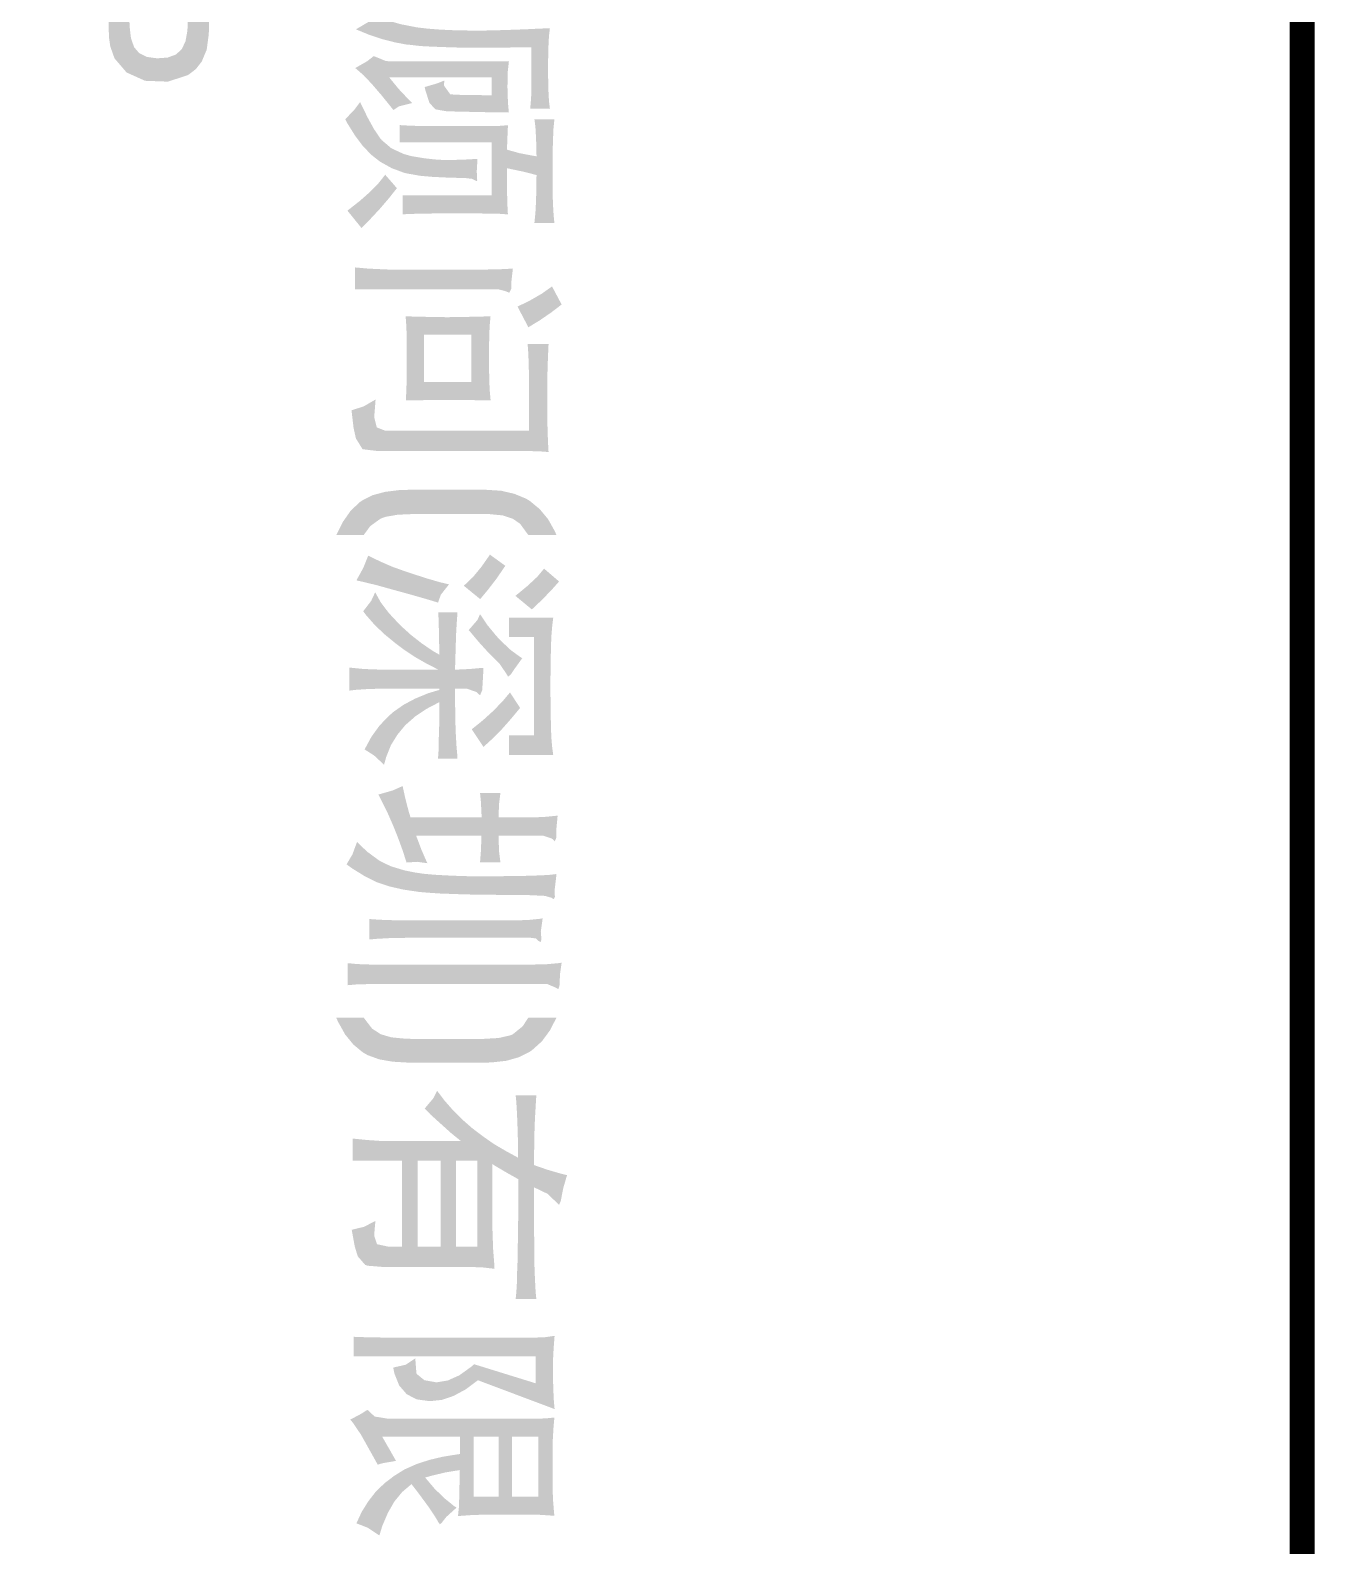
# Model space of a CAD drawing. Extents: x 447078 to 1776277, y 243534 to 519428.
# Drawn here: x 1536347 to 1539058, y 344559 to 347757 of the extents above; entities that cross this region are included whole.
import ezdxf

# ---------------------------------------------------------------- set-up
doc = ezdxf.new("R2010")
doc.units = 0
doc.header["$LTSCALE"] = 1000
doc.header["$MEASUREMENT"] = 0
for name, color, linetype in [('G-0-XREF', 2, 'Continuous'), ('图框CCDI_B0GA0+0.00$0$G-ANNO-TEXT', 33, 'Continuous'), ('图框CCDI_B0GA0+0.00$0$G-BORD', 3, 'Continuous')]:
    doc.layers.add(name, color=color, linetype=linetype)

# ---------------------------------------------------------------- blocks, each defined once
blk = doc.blocks.new('图框CCDI_B0GA0+0.00$0$block31')
at = {"layer": '图框CCDI_B0GA0+0.00$0$G-ANNO-TEXT'}
h = blk.add_hatch(color=256, dxfattribs=at)
h.paths.add_polyline_path([(60.084, 29.657), (60.061, 29.565), (60.008, 29.383), (59.942, 29.192), (60.253, 29.192), (60.256, 29.195), (60.348, 29.387), (60.461, 29.502), (60.5, 29.545), (60.451, 29.568), (60.266, 29.604)])
h.paths.add_polyline_path([(58.959, 29.225), (58.959, 28.934), (59.058, 28.944), (59.233, 28.954), (59.421, 28.961), (59.622, 28.967), (59.837, 28.967), (60.14, 28.971), (60.253, 29.192), (59.942, 29.192), (59.909, 29.192), (59.698, 29.195), (59.497, 29.198), (59.305, 29.205), (59.127, 29.215)])
h.paths.add_polyline_path([(61.827, 29.225), (61.721, 29.215), (61.53, 29.205), (61.338, 29.198), (61.272, 29.198), (61.144, 29.195), (60.975, 29.195), (60.771, 29.192), (60.533, 29.192), (60.253, 29.192), (60.14, 28.971), (60.375, 28.971), (60.642, 28.971), (60.886, 28.967), (61.104, 28.964), (61.299, 28.961), (61.467, 28.954), (61.612, 28.951), (61.731, 28.944), (61.827, 28.934)])
h.paths.add_polyline_path([(60.14, 28.971), (59.837, 28.967), (59.751, 28.809), (59.649, 28.634), (59.536, 28.472), (59.926, 28.604), (59.952, 28.644), (60.055, 28.819)])
h.paths.add_polyline_path([(61.401, 28.637), (61.302, 28.631), (61.134, 28.618), (60.946, 28.611), (60.738, 28.604), (60.51, 28.604), (59.926, 28.604), (59.536, 28.472), (59.421, 28.321), (59.299, 28.182), (59.602, 28.162), (59.602, 27.113), (59.602, 27.03), (59.589, 26.842), (59.569, 26.641), (59.88, 26.641), (59.88, 27.334), (61.091, 27.334), (59.88, 27.555), (59.88, 27.878), (61.091, 27.878), (59.88, 28.096), (59.88, 28.393), (61.091, 28.393), (61.381, 28.463)])
h.paths.add_polyline_path([(61.381, 28.463), (61.091, 28.393), (61.091, 28.096), (59.88, 28.096), (61.091, 27.878), (61.091, 27.555), (59.88, 27.555), (61.091, 27.334), (61.091, 27.149), (61.055, 26.984), (60.936, 26.944), (61.358, 26.855), (61.375, 27.063), (61.375, 28.185), (61.375, 28.264)], flags=17)
h.paths.add_polyline_path([(59.299, 28.182), (59.17, 28.053), (59.035, 27.934), (58.896, 27.829), (59.002, 27.776), (59.147, 27.654), (59.23, 27.736), (59.365, 27.885), (59.49, 28.024), (59.602, 28.162)])
h.paths.add_polyline_path([(60.728, 26.961), (60.81, 26.802), (60.853, 26.628), (61.084, 26.67), (61.226, 26.713), (61.348, 26.819), (61.358, 26.855), (60.936, 26.944), (60.923, 26.944)])
h = blk.add_hatch(color=256, dxfattribs=at)
h.paths.add_polyline_path([(60.084, 29.657), (60.061, 29.565), (60.008, 29.383), (59.942, 29.192), (60.253, 29.192), (60.256, 29.195), (60.348, 29.387), (60.461, 29.502), (60.5, 29.545), (60.451, 29.568), (60.266, 29.604)])
h.paths.add_polyline_path([(58.959, 29.225), (58.959, 28.934), (59.058, 28.944), (59.233, 28.954), (59.421, 28.961), (59.622, 28.967), (59.837, 28.967), (60.14, 28.971), (60.253, 29.192), (59.942, 29.192), (59.909, 29.192), (59.698, 29.195), (59.497, 29.198), (59.305, 29.205), (59.127, 29.215)])
h.paths.add_polyline_path([(61.827, 29.225), (61.721, 29.215), (61.53, 29.205), (61.338, 29.198), (61.272, 29.198), (61.144, 29.195), (60.975, 29.195), (60.771, 29.192), (60.533, 29.192), (60.253, 29.192), (60.14, 28.971), (60.375, 28.971), (60.642, 28.971), (60.886, 28.967), (61.104, 28.964), (61.299, 28.961), (61.467, 28.954), (61.612, 28.951), (61.731, 28.944), (61.827, 28.934)])
h.paths.add_polyline_path([(60.14, 28.971), (59.837, 28.967), (59.751, 28.809), (59.649, 28.634), (59.536, 28.472), (59.926, 28.604), (59.952, 28.644), (60.055, 28.819)])
h.paths.add_polyline_path([(61.401, 28.637), (61.302, 28.631), (61.134, 28.618), (60.946, 28.611), (60.738, 28.604), (60.51, 28.604), (59.926, 28.604), (59.536, 28.472), (59.421, 28.321), (59.299, 28.182), (59.602, 28.162), (59.602, 27.113), (59.602, 27.03), (59.589, 26.842), (59.569, 26.641), (59.88, 26.641), (59.88, 27.334), (61.091, 27.334), (59.88, 27.555), (59.88, 27.878), (61.091, 27.878), (59.88, 28.096), (59.88, 28.393), (61.091, 28.393), (61.381, 28.463)])
h.paths.add_polyline_path([(61.381, 28.463), (61.091, 28.393), (61.091, 28.096), (59.88, 28.096), (61.091, 27.878), (61.091, 27.555), (59.88, 27.555), (61.091, 27.334), (61.091, 27.149), (61.055, 26.984), (60.936, 26.944), (61.358, 26.855), (61.375, 27.063), (61.375, 28.185), (61.375, 28.264)], flags=17)
h.paths.add_polyline_path([(59.299, 28.182), (59.17, 28.053), (59.035, 27.934), (58.896, 27.829), (59.002, 27.776), (59.147, 27.654), (59.23, 27.736), (59.365, 27.885), (59.49, 28.024), (59.602, 28.162)])
h.paths.add_polyline_path([(60.728, 26.961), (60.81, 26.802), (60.853, 26.628), (61.084, 26.67), (61.226, 26.713), (61.348, 26.819), (61.358, 26.855), (60.936, 26.944), (60.923, 26.944)])
h = blk.add_hatch(color=256, dxfattribs=at)
h.paths.add_polyline_path([(46.685, 29.479), (46.583, 29.469), (46.418, 29.459), (46.21, 29.453), (45.959, 29.453), (45.748, 29.228), (46.012, 29.228), (46.144, 29.225), (46.365, 29.222), (46.546, 29.212), (46.685, 29.198)])
h.paths.add_polyline_path([(45.23, 29.479), (45.23, 29.198), (45.329, 29.212), (45.513, 29.222), (45.748, 29.228), (45.959, 29.453), (45.751, 29.453), (45.533, 29.459), (45.362, 29.466)])
h.paths.add_polyline_path([(43.946, 29.416), (43.952, 29.268), (44.51, 29.39), (44.249, 29.393), (44.055, 29.403)])
h.paths.add_polyline_path([(45.078, 29.416), (44.972, 29.403), (44.781, 29.393), (44.51, 29.39), (43.952, 29.268), (44.738, 29.156), (44.923, 29.152), (45.078, 29.139)])
h.paths.add_polyline_path([(43.952, 29.268), (43.962, 29.06), (43.969, 28.862), (43.975, 28.674), (43.979, 28.496), (43.979, 28.324), (43.979, 28.291), (43.975, 28.073), (43.966, 27.875), (43.952, 27.694), (43.933, 27.532), (43.929, 27.519), (43.89, 27.317), (43.837, 27.136), (43.771, 26.971), (43.863, 26.855), (43.962, 26.687), (44.035, 26.865), (44.098, 27.05), (44.144, 27.231), (44.177, 27.403), (44.18, 27.449), (44.197, 27.595), (44.206, 27.766), (44.213, 27.961), (44.22, 28.182), (44.22, 28.426), (44.22, 28.555), (44.22, 28.736), (44.216, 28.934), (44.213, 29.156), (44.738, 29.156)])
h.paths.add_polyline_path([(45.748, 29.228), (45.741, 29.182), (45.705, 28.991), (45.655, 28.812), (45.916, 28.812), (45.926, 28.859), (45.966, 29.05), (46.012, 29.228)])
h.paths.add_polyline_path([(45.131, 28.839), (44.999, 28.826), (44.774, 28.819), (45.131, 28.697)])
h.paths.add_polyline_path([(44.414, 28.839), (44.414, 27.192), (44.408, 27.109), (44.639, 27.156), (44.639, 28.595), (44.89, 28.595), (45.131, 28.697), (44.774, 28.819), (44.569, 28.822)])
h.paths.add_polyline_path([(45.312, 28.826), (45.312, 28.816), (45.322, 28.68), (46.296, 28.598), (46.296, 27.344), (46.566, 27.344), (46.563, 27.373), (46.556, 27.555), (46.553, 27.763), (46.553, 28.413), (46.553, 28.456), (46.556, 28.69), (45.916, 28.812), (45.655, 28.812), (45.467, 28.819)])
h.paths.add_polyline_path([(46.566, 28.826), (46.52, 28.822), (46.368, 28.816), (46.167, 28.812), (45.916, 28.812), (46.556, 28.69)], flags=17)
h.paths.add_polyline_path([(45.131, 28.697), (44.89, 28.595), (44.89, 28.581), (44.886, 28.304), (44.883, 28.113), (44.876, 28.014), (44.751, 27.925), (44.721, 27.835), (44.774, 27.654), (44.83, 27.667), (44.999, 27.723), (45.088, 27.806), (45.114, 27.958), (45.114, 27.984), (45.121, 28.142), (45.124, 28.39), (45.127, 28.482)], flags=17)
h.paths.add_polyline_path([(45.322, 28.68), (45.322, 28.413), (45.322, 27.717), (45.322, 27.677), (45.319, 27.472), (45.309, 27.301), (45.553, 27.301), (45.553, 28.598), (46.296, 28.598)])
h.paths.add_polyline_path([(45.784, 28.397), (45.787, 28.357), (45.797, 28.175), (45.8, 27.967), (45.797, 27.842), (45.777, 27.654), (45.744, 27.459), (45.715, 27.357), (45.635, 27.185), (45.523, 27.053), (45.497, 27.03), (45.365, 26.941), (45.197, 26.849), (44.985, 26.746), (45.094, 26.664), (45.226, 26.538), (45.286, 26.568), (45.461, 26.677), (45.609, 26.789), (45.731, 26.908), (45.824, 27.027), (45.916, 27.192), (45.982, 27.37), (45.995, 27.436), (46.022, 27.585), (46.038, 27.766), (46.048, 27.981), (46.055, 28.231), (46.065, 28.317), (46.088, 28.367), (45.962, 28.387)])
h.paths.add_polyline_path([(46.084, 28.393), (45.962, 28.387), (46.088, 28.367), (46.098, 28.387)], flags=17)
h.paths.add_polyline_path([(44.682, 27.931), (44.721, 27.835), (44.751, 27.925)], flags=17)
h.paths.add_polyline_path([(44.999, 27.479), (44.936, 27.416), (44.8, 27.288), (44.639, 27.156), (44.408, 27.109), (44.338, 26.938), (44.411, 26.845), (44.507, 26.677), (44.52, 26.694), (44.606, 26.793), (44.731, 26.911), (44.896, 27.053), (45.098, 27.215), (45.045, 27.294)])
h.paths.add_polyline_path([(46.197, 27.264), (46.008, 27.099), (46.121, 27.01), (46.253, 26.882), (46.381, 26.736), (46.513, 26.568), (46.758, 26.766), (46.629, 26.892), (46.487, 27.024), (46.345, 27.146)])
h = blk.add_hatch(color=256, dxfattribs=at)
h.paths.add_polyline_path([(46.685, 29.479), (46.583, 29.469), (46.418, 29.459), (46.21, 29.453), (45.959, 29.453), (45.748, 29.228), (46.012, 29.228), (46.144, 29.225), (46.365, 29.222), (46.546, 29.212), (46.685, 29.198)])
h.paths.add_polyline_path([(45.23, 29.479), (45.23, 29.198), (45.329, 29.212), (45.513, 29.222), (45.748, 29.228), (45.959, 29.453), (45.751, 29.453), (45.533, 29.459), (45.362, 29.466)])
h.paths.add_polyline_path([(43.946, 29.416), (43.952, 29.268), (44.51, 29.39), (44.249, 29.393), (44.055, 29.403)])
h.paths.add_polyline_path([(45.078, 29.416), (44.972, 29.403), (44.781, 29.393), (44.51, 29.39), (43.952, 29.268), (44.738, 29.156), (44.923, 29.152), (45.078, 29.139)])
h.paths.add_polyline_path([(43.952, 29.268), (43.962, 29.06), (43.969, 28.862), (43.975, 28.674), (43.979, 28.496), (43.979, 28.324), (43.979, 28.291), (43.975, 28.073), (43.966, 27.875), (43.952, 27.694), (43.933, 27.532), (43.929, 27.519), (43.89, 27.317), (43.837, 27.136), (43.771, 26.971), (43.863, 26.855), (43.962, 26.687), (44.035, 26.865), (44.098, 27.05), (44.144, 27.231), (44.177, 27.403), (44.18, 27.449), (44.197, 27.595), (44.206, 27.766), (44.213, 27.961), (44.22, 28.182), (44.22, 28.426), (44.22, 28.555), (44.22, 28.736), (44.216, 28.934), (44.213, 29.156), (44.738, 29.156)])
h.paths.add_polyline_path([(45.748, 29.228), (45.741, 29.182), (45.705, 28.991), (45.655, 28.812), (45.916, 28.812), (45.926, 28.859), (45.966, 29.05), (46.012, 29.228)])
h.paths.add_polyline_path([(45.131, 28.839), (44.999, 28.826), (44.774, 28.819), (45.131, 28.697)])
h.paths.add_polyline_path([(44.414, 28.839), (44.414, 27.192), (44.408, 27.109), (44.639, 27.156), (44.639, 28.595), (44.89, 28.595), (45.131, 28.697), (44.774, 28.819), (44.569, 28.822)])
h.paths.add_polyline_path([(45.312, 28.826), (45.312, 28.816), (45.322, 28.68), (46.296, 28.598), (46.296, 27.344), (46.566, 27.344), (46.563, 27.373), (46.556, 27.555), (46.553, 27.763), (46.553, 28.413), (46.553, 28.456), (46.556, 28.69), (45.916, 28.812), (45.655, 28.812), (45.467, 28.819)])
h.paths.add_polyline_path([(46.566, 28.826), (46.52, 28.822), (46.368, 28.816), (46.167, 28.812), (45.916, 28.812), (46.556, 28.69)], flags=17)
h.paths.add_polyline_path([(45.131, 28.697), (44.89, 28.595), (44.89, 28.581), (44.886, 28.304), (44.883, 28.113), (44.876, 28.014), (44.751, 27.925), (44.721, 27.835), (44.774, 27.654), (44.83, 27.667), (44.999, 27.723), (45.088, 27.806), (45.114, 27.958), (45.114, 27.984), (45.121, 28.142), (45.124, 28.39), (45.127, 28.482)], flags=17)
h.paths.add_polyline_path([(45.322, 28.68), (45.322, 28.413), (45.322, 27.717), (45.322, 27.677), (45.319, 27.472), (45.309, 27.301), (45.553, 27.301), (45.553, 28.598), (46.296, 28.598)])
h.paths.add_polyline_path([(45.784, 28.397), (45.787, 28.357), (45.797, 28.175), (45.8, 27.967), (45.797, 27.842), (45.777, 27.654), (45.744, 27.459), (45.715, 27.357), (45.635, 27.185), (45.523, 27.053), (45.497, 27.03), (45.365, 26.941), (45.197, 26.849), (44.985, 26.746), (45.094, 26.664), (45.226, 26.538), (45.286, 26.568), (45.461, 26.677), (45.609, 26.789), (45.731, 26.908), (45.824, 27.027), (45.916, 27.192), (45.982, 27.37), (45.995, 27.436), (46.022, 27.585), (46.038, 27.766), (46.048, 27.981), (46.055, 28.231), (46.065, 28.317), (46.088, 28.367), (45.962, 28.387)])
h.paths.add_polyline_path([(46.084, 28.393), (45.962, 28.387), (46.088, 28.367), (46.098, 28.387)], flags=17)
h.paths.add_polyline_path([(44.682, 27.931), (44.721, 27.835), (44.751, 27.925)], flags=17)
h.paths.add_polyline_path([(44.999, 27.479), (44.936, 27.416), (44.8, 27.288), (44.639, 27.156), (44.408, 27.109), (44.338, 26.938), (44.411, 26.845), (44.507, 26.677), (44.52, 26.694), (44.606, 26.793), (44.731, 26.911), (44.896, 27.053), (45.098, 27.215), (45.045, 27.294)])
h.paths.add_polyline_path([(46.197, 27.264), (46.008, 27.099), (46.121, 27.01), (46.253, 26.882), (46.381, 26.736), (46.513, 26.568), (46.758, 26.766), (46.629, 26.892), (46.487, 27.024), (46.345, 27.146)])
h = blk.add_hatch(color=256, dxfattribs=at)
h.paths.add_polyline_path([(47.834, 29.581), (47.579, 29.446), (47.682, 29.301), (47.777, 29.136), (47.863, 28.961), (48.154, 29.113), (48.058, 29.271), (47.949, 29.43)])
h.paths.add_polyline_path([(49.909, 29.397), (49.781, 29.39), (49.606, 29.383), (49.401, 29.38), (49.167, 29.38), (49.9, 29.274)])
h.paths.add_polyline_path([(48.391, 29.397), (48.391, 29.103), (48.53, 29.113), (48.721, 29.119), (48.909, 29.123), (49.609, 29.123), (49.9, 29.274), (49.167, 29.38), (49.154, 29.38), (48.929, 29.38), (48.728, 29.383), (48.546, 29.39)])
h.paths.add_polyline_path([(49.9, 29.274), (49.609, 29.123), (49.609, 27.099), (49.563, 26.981), (49.418, 26.944), (49.269, 26.793), (49.322, 26.624), (49.348, 26.628), (49.569, 26.654), (49.718, 26.687), (49.867, 26.779), (49.87, 26.783), (49.893, 26.974), (49.893, 29), (49.893, 29.027)])
h.paths.add_polyline_path([(47.329, 28.895), (47.329, 28.882), (47.338, 28.707), (47.342, 28.496), (47.342, 27.149), (47.338, 27.06), (47.329, 26.868), (47.312, 26.674), (47.619, 26.674), (47.619, 28.684), (47.642, 28.779), (47.668, 28.845), (47.612, 28.872), (47.503, 28.875)])
h.paths.add_polyline_path([(47.999, 28.581), (47.999, 28.571), (48.005, 28.416), (48.589, 28.558), (48.563, 28.558), (48.329, 28.562), (48.137, 28.568)], flags=17)
h.paths.add_polyline_path([(49.183, 28.581), (49.17, 28.581), (49.025, 28.568), (48.83, 28.562), (48.589, 28.558), (48.005, 28.416), (48.008, 28.222), (48.012, 27.991), (48.012, 27.951), (48.008, 27.727), (48.005, 27.538), (47.999, 27.387), (48.002, 27.387), (48.15, 27.397), (48.342, 27.403), (48.576, 27.403), (49.183, 27.413), (49.18, 27.608), (48.256, 27.647), (48.256, 28.311), (48.923, 28.311), (49.18, 28.387)])
h.paths.add_polyline_path([(49.18, 28.387), (48.923, 28.311), (48.923, 27.647), (48.256, 27.647), (49.18, 27.608), (49.177, 27.799), (49.177, 27.987), (49.177, 28.007), (49.177, 28.195)], flags=17)
h.paths.add_polyline_path([(49.183, 27.413), (48.576, 27.403), (48.619, 27.403), (48.84, 27.403), (49.028, 27.397), (49.183, 27.39)])
h.paths.add_polyline_path([(49.17, 26.964), (49.269, 26.793), (49.418, 26.944), (49.371, 26.948)])
h = blk.add_hatch(color=256, dxfattribs=at)
h.paths.add_polyline_path([(47.834, 29.581), (47.579, 29.446), (47.682, 29.301), (47.777, 29.136), (47.863, 28.961), (48.154, 29.113), (48.058, 29.271), (47.949, 29.43)])
h.paths.add_polyline_path([(49.909, 29.397), (49.781, 29.39), (49.606, 29.383), (49.401, 29.38), (49.167, 29.38), (49.9, 29.274)])
h.paths.add_polyline_path([(48.391, 29.397), (48.391, 29.103), (48.53, 29.113), (48.721, 29.119), (48.909, 29.123), (49.609, 29.123), (49.9, 29.274), (49.167, 29.38), (49.154, 29.38), (48.929, 29.38), (48.728, 29.383), (48.546, 29.39)])
h.paths.add_polyline_path([(49.9, 29.274), (49.609, 29.123), (49.609, 27.099), (49.563, 26.981), (49.418, 26.944), (49.269, 26.793), (49.322, 26.624), (49.348, 26.628), (49.569, 26.654), (49.718, 26.687), (49.867, 26.779), (49.87, 26.783), (49.893, 26.974), (49.893, 29), (49.893, 29.027)])
h.paths.add_polyline_path([(47.329, 28.895), (47.329, 28.882), (47.338, 28.707), (47.342, 28.496), (47.342, 27.149), (47.338, 27.06), (47.329, 26.868), (47.312, 26.674), (47.619, 26.674), (47.619, 28.684), (47.642, 28.779), (47.668, 28.845), (47.612, 28.872), (47.503, 28.875)])
h.paths.add_polyline_path([(47.999, 28.581), (47.999, 28.571), (48.005, 28.416), (48.589, 28.558), (48.563, 28.558), (48.329, 28.562), (48.137, 28.568)], flags=17)
h.paths.add_polyline_path([(49.183, 28.581), (49.17, 28.581), (49.025, 28.568), (48.83, 28.562), (48.589, 28.558), (48.005, 28.416), (48.008, 28.222), (48.012, 27.991), (48.012, 27.951), (48.008, 27.727), (48.005, 27.538), (47.999, 27.387), (48.002, 27.387), (48.15, 27.397), (48.342, 27.403), (48.576, 27.403), (49.183, 27.413), (49.18, 27.608), (48.256, 27.647), (48.256, 28.311), (48.923, 28.311), (49.18, 28.387)])
h.paths.add_polyline_path([(49.18, 28.387), (48.923, 28.311), (48.923, 27.647), (48.256, 27.647), (49.18, 27.608), (49.177, 27.799), (49.177, 27.987), (49.177, 28.007), (49.177, 28.195)], flags=17)
h.paths.add_polyline_path([(49.183, 27.413), (48.576, 27.403), (48.619, 27.403), (48.84, 27.403), (49.028, 27.397), (49.183, 27.39)])
h.paths.add_polyline_path([(49.17, 26.964), (49.269, 26.793), (49.418, 26.944), (49.371, 26.948)])
for points in [[(51.078, 29.509), (51.025, 29.486), (50.853, 29.39), (50.711, 29.271), (50.599, 29.136), (50.563, 29.076), (50.497, 28.915), (50.454, 28.73), (50.441, 28.522), (50.441, 27.42), (50.444, 27.301), (50.47, 27.096), (50.517, 26.921), (50.589, 26.779), (50.616, 26.74), (50.734, 26.614), (50.89, 26.505), (51.078, 26.41), (51.078, 26.796), (50.952, 26.888), (50.847, 27.033), (50.82, 27.106), (50.791, 27.278), (50.781, 27.512), (50.781, 28.469), (50.781, 28.545), (50.801, 28.753), (50.85, 28.898), (50.919, 28.997), (51.078, 29.113)], [(51.078, 29.509), (51.025, 29.486), (50.853, 29.39), (50.711, 29.271), (50.599, 29.136), (50.563, 29.076), (50.497, 28.915), (50.454, 28.73), (50.441, 28.522), (50.441, 27.42), (50.444, 27.301), (50.47, 27.096), (50.517, 26.921), (50.589, 26.779), (50.616, 26.74), (50.734, 26.614), (50.89, 26.505), (51.078, 26.41), (51.078, 26.796), (50.952, 26.888), (50.847, 27.033), (50.82, 27.106), (50.791, 27.278), (50.781, 27.512), (50.781, 28.469), (50.781, 28.545), (50.801, 28.753), (50.85, 28.898), (50.919, 28.997), (51.078, 29.113)], [(57.867, 29.509), (57.867, 29.113), (57.989, 29.033), (58.101, 28.895), (58.117, 28.859), (58.154, 28.694), (58.167, 28.469), (58.167, 27.512), (58.164, 27.383), (58.144, 27.182), (58.101, 27.037), (58.022, 26.915), (57.867, 26.796), (57.867, 26.41), (57.926, 26.436), (58.104, 26.535), (58.246, 26.651), (58.355, 26.783), (58.395, 26.852), (58.454, 27.014), (58.487, 27.202), (58.5, 27.42), (58.5, 28.522), (58.497, 28.604), (58.474, 28.806), (58.424, 28.981), (58.345, 29.136), (58.319, 29.172), (58.2, 29.304), (58.048, 29.416)], [(57.867, 29.509), (57.867, 29.113), (57.989, 29.033), (58.101, 28.895), (58.117, 28.859), (58.154, 28.694), (58.167, 28.469), (58.167, 27.512), (58.164, 27.383), (58.144, 27.182), (58.101, 27.037), (58.022, 26.915), (57.867, 26.796), (57.867, 26.41), (57.926, 26.436), (58.104, 26.535), (58.246, 26.651), (58.355, 26.783), (58.395, 26.852), (58.454, 27.014), (58.487, 27.202), (58.5, 27.42), (58.5, 28.522), (58.497, 28.604), (58.474, 28.806), (58.424, 28.981), (58.345, 29.136), (58.319, 29.172), (58.2, 29.304), (58.048, 29.416)]]:
    blk.add_hatch(color=256, dxfattribs=at).paths.add_polyline_path(points)
h = blk.add_hatch(color=256, dxfattribs=at)
h.paths.add_polyline_path([(51.731, 29.545), (51.55, 29.334), (51.662, 29.241), (51.791, 29.103), (51.933, 28.931), (52.124, 29.162), (51.999, 29.294), (51.86, 29.43)])
h.paths.add_polyline_path([(52.239, 29.463), (52.239, 28.839), (52.513, 28.839), (52.513, 29.192), (53.896, 29.192), (53.226, 29.423), (53.18, 29.423), (52.919, 29.426), (52.695, 29.43), (52.507, 29.436), (52.355, 29.449)])
h.paths.add_polyline_path([(54.173, 29.463), (54.071, 29.449), (53.926, 29.436), (53.734, 29.43), (53.503, 29.426), (53.226, 29.423), (53.896, 29.192), (53.896, 28.839), (54.173, 28.839)])
h.paths.add_polyline_path([(52.81, 29.027), (52.801, 29.01), (52.698, 28.868), (52.553, 28.713), (52.49, 28.657), (52.342, 28.535), (52.19, 28.433), (52.272, 28.397), (52.414, 28.274), (52.583, 28.416), (52.725, 28.545), (52.834, 28.654), (52.886, 28.707), (53.022, 28.799), (53.071, 28.829), (53.035, 28.868), (52.975, 28.908)])
h.paths.add_polyline_path([(53.51, 28.997), (53.292, 28.855), (53.421, 28.746), (53.556, 28.614), (53.685, 28.472), (53.81, 28.317), (54.058, 28.482), (53.946, 28.604), (53.814, 28.736), (53.668, 28.865)])
h.paths.add_polyline_path([(51.51, 28.789), (51.352, 28.571), (51.355, 28.571), (51.52, 28.456), (51.665, 28.337), (51.791, 28.205), (51.979, 28.436), (51.969, 28.443), (51.843, 28.548), (51.692, 28.664)])
h.paths.add_polyline_path([(52.946, 28.482), (52.946, 28.466), (52.962, 28.291), (52.972, 28.083), (53.239, 28.083), (53.239, 28.248), (53.286, 28.383), (53.332, 28.433), (53.263, 28.463), (53.18, 28.469)])
h.paths.add_polyline_path([(54.223, 28.116), (54.203, 28.116), (54.061, 28.103), (53.893, 28.093), (53.701, 28.086), (53.484, 28.083), (53.239, 28.083), (53.256, 27.862), (53.428, 27.862), (53.474, 27.862), (53.748, 27.859), (53.962, 27.852), (54.121, 27.849), (54.223, 27.842)])
h.paths.add_polyline_path([(52.164, 28.116), (52.164, 27.845), (52.173, 27.845), (52.286, 27.852), (52.484, 27.855), (52.761, 27.862), (53.239, 27.862), (53.256, 27.862), (53.239, 28.083), (52.972, 28.083), (52.916, 28.083), (52.682, 28.09), (52.477, 28.096), (52.305, 28.106)])
h.paths.add_polyline_path([(51.771, 27.997), (51.741, 27.868), (51.688, 27.687), (51.619, 27.472), (51.589, 27.383), (51.523, 27.198), (51.447, 27.024), (51.368, 26.862), (51.371, 26.859), (51.543, 26.789), (51.715, 26.694), (51.741, 26.809), (51.784, 26.984), (51.837, 27.175), (51.896, 27.39), (51.936, 27.532), (51.999, 27.75), (52.028, 27.842), (51.916, 27.882)])
h.paths.add_polyline_path([(53.256, 27.862), (53.302, 27.707), (53.378, 27.522), (53.464, 27.36), (53.563, 27.218), (53.629, 27.142), (53.761, 27.017), (53.916, 26.905), (54.094, 26.809), (54.177, 26.941), (54.309, 27.083), (54.2, 27.113), (54.035, 27.179), (53.886, 27.271), (53.751, 27.383), (53.629, 27.522), (53.523, 27.68), (53.428, 27.862)])
h.paths.add_polyline_path([(53.239, 27.862), (52.761, 27.862), (52.972, 27.849), (52.972, 27.05), (52.969, 26.981), (52.962, 26.796), (52.942, 26.595), (53.266, 26.595), (53.256, 26.677), (53.243, 26.872), (53.239, 27.05)])
h.paths.add_polyline_path([(52.761, 27.862), (52.708, 27.769), (52.602, 27.614), (52.484, 27.463), (52.352, 27.317), (52.332, 27.297), (52.173, 27.149), (52.025, 27.037), (51.883, 26.958), (52.005, 26.901), (52.15, 26.789), (52.206, 26.832), (52.342, 26.951), (52.474, 27.09), (52.606, 27.251), (52.685, 27.357), (52.791, 27.515), (52.886, 27.68), (52.972, 27.849)])
h = blk.add_hatch(color=256, dxfattribs=at)
h.paths.add_polyline_path([(51.731, 29.545), (51.55, 29.334), (51.662, 29.241), (51.791, 29.103), (51.933, 28.931), (52.124, 29.162), (51.999, 29.294), (51.86, 29.43)])
h.paths.add_polyline_path([(52.239, 29.463), (52.239, 28.839), (52.513, 28.839), (52.513, 29.192), (53.896, 29.192), (53.226, 29.423), (53.18, 29.423), (52.919, 29.426), (52.695, 29.43), (52.507, 29.436), (52.355, 29.449)])
h.paths.add_polyline_path([(54.173, 29.463), (54.071, 29.449), (53.926, 29.436), (53.734, 29.43), (53.503, 29.426), (53.226, 29.423), (53.896, 29.192), (53.896, 28.839), (54.173, 28.839)])
h.paths.add_polyline_path([(52.81, 29.027), (52.801, 29.01), (52.698, 28.868), (52.553, 28.713), (52.49, 28.657), (52.342, 28.535), (52.19, 28.433), (52.272, 28.397), (52.414, 28.274), (52.583, 28.416), (52.725, 28.545), (52.834, 28.654), (52.886, 28.707), (53.022, 28.799), (53.071, 28.829), (53.035, 28.868), (52.975, 28.908)])
h.paths.add_polyline_path([(53.51, 28.997), (53.292, 28.855), (53.421, 28.746), (53.556, 28.614), (53.685, 28.472), (53.81, 28.317), (54.058, 28.482), (53.946, 28.604), (53.814, 28.736), (53.668, 28.865)])
h.paths.add_polyline_path([(51.51, 28.789), (51.352, 28.571), (51.355, 28.571), (51.52, 28.456), (51.665, 28.337), (51.791, 28.205), (51.979, 28.436), (51.969, 28.443), (51.843, 28.548), (51.692, 28.664)])
h.paths.add_polyline_path([(52.946, 28.482), (52.946, 28.466), (52.962, 28.291), (52.972, 28.083), (53.239, 28.083), (53.239, 28.248), (53.286, 28.383), (53.332, 28.433), (53.263, 28.463), (53.18, 28.469)])
h.paths.add_polyline_path([(54.223, 28.116), (54.203, 28.116), (54.061, 28.103), (53.893, 28.093), (53.701, 28.086), (53.484, 28.083), (53.239, 28.083), (53.256, 27.862), (53.428, 27.862), (53.474, 27.862), (53.748, 27.859), (53.962, 27.852), (54.121, 27.849), (54.223, 27.842)])
h.paths.add_polyline_path([(52.164, 28.116), (52.164, 27.845), (52.173, 27.845), (52.286, 27.852), (52.484, 27.855), (52.761, 27.862), (53.239, 27.862), (53.256, 27.862), (53.239, 28.083), (52.972, 28.083), (52.916, 28.083), (52.682, 28.09), (52.477, 28.096), (52.305, 28.106)])
h.paths.add_polyline_path([(51.771, 27.997), (51.741, 27.868), (51.688, 27.687), (51.619, 27.472), (51.589, 27.383), (51.523, 27.198), (51.447, 27.024), (51.368, 26.862), (51.371, 26.859), (51.543, 26.789), (51.715, 26.694), (51.741, 26.809), (51.784, 26.984), (51.837, 27.175), (51.896, 27.39), (51.936, 27.532), (51.999, 27.75), (52.028, 27.842), (51.916, 27.882)])
h.paths.add_polyline_path([(53.256, 27.862), (53.302, 27.707), (53.378, 27.522), (53.464, 27.36), (53.563, 27.218), (53.629, 27.142), (53.761, 27.017), (53.916, 26.905), (54.094, 26.809), (54.177, 26.941), (54.309, 27.083), (54.2, 27.113), (54.035, 27.179), (53.886, 27.271), (53.751, 27.383), (53.629, 27.522), (53.523, 27.68), (53.428, 27.862)])
h.paths.add_polyline_path([(53.239, 27.862), (52.761, 27.862), (52.972, 27.849), (52.972, 27.05), (52.969, 26.981), (52.962, 26.796), (52.942, 26.595), (53.266, 26.595), (53.256, 26.677), (53.243, 26.872), (53.239, 27.05)])
h.paths.add_polyline_path([(52.761, 27.862), (52.708, 27.769), (52.602, 27.614), (52.484, 27.463), (52.352, 27.317), (52.332, 27.297), (52.173, 27.149), (52.025, 27.037), (51.883, 26.958), (52.005, 26.901), (52.15, 26.789), (52.206, 26.832), (52.342, 26.951), (52.474, 27.09), (52.606, 27.251), (52.685, 27.357), (52.791, 27.515), (52.886, 27.68), (52.972, 27.849)])
h = blk.add_hatch(color=256, dxfattribs=at)
h.paths.add_polyline_path([(57.094, 29.581), (57.101, 29.535), (57.117, 29.36), (57.121, 29.139), (57.121, 27.116), (57.121, 26.905), (57.114, 26.71), (57.101, 26.571), (57.411, 26.571), (57.401, 26.684), (57.395, 26.872), (57.395, 27.116), (57.395, 29.38), (57.447, 29.502), (57.467, 29.535), (57.411, 29.552), (57.256, 29.558)])
h.paths.add_polyline_path([(55.025, 29.525), (55.028, 29.496), (55.045, 29.324), (55.051, 29.103), (55.051, 28.694), (55.309, 28.694), (55.309, 29.327), (55.348, 29.443), (55.385, 29.486), (55.338, 29.505), (55.19, 29.509)])
h.paths.add_polyline_path([(55.847, 29.509), (55.86, 29.397), (55.867, 29.245), (55.873, 29.053), (55.876, 28.822), (55.88, 28.552), (55.88, 28.436), (55.876, 28.192), (55.867, 27.977), (55.857, 27.793), (55.843, 27.637), (55.824, 27.512), (55.794, 27.364), (55.738, 27.179), (55.665, 27.027), (55.642, 26.994), (55.53, 26.842), (55.395, 26.703), (55.573, 26.637), (55.711, 26.555), (55.774, 26.644), (55.876, 26.809), (55.959, 26.974), (55.969, 27.004), (56.022, 27.162), (56.065, 27.35), (56.098, 27.571), (56.101, 27.601), (56.111, 27.723), (56.121, 27.872), (56.127, 28.04), (56.134, 28.235), (56.137, 28.453), (56.14, 28.697), (56.14, 28.961), (56.144, 29.126), (56.154, 29.344), (56.18, 29.436), (56.2, 29.472), (56.078, 29.482), (56.045, 29.486)])
h.paths.add_polyline_path([(56.167, 29.486), (56.078, 29.482), (56.2, 29.472)], flags=17)
h.paths.add_polyline_path([(56.47, 29.314), (56.477, 29.274), (56.494, 29.103), (56.5, 28.875), (56.5, 27.41), (56.497, 27.218), (56.49, 27.02), (56.48, 26.875), (56.768, 26.875), (56.758, 26.987), (56.748, 27.172), (56.744, 27.41), (56.744, 29.146), (56.754, 29.222), (56.787, 29.255), (56.804, 29.284), (56.659, 29.288)])
h.paths.add_polyline_path([(56.768, 29.297), (56.659, 29.288), (56.804, 29.284)], flags=17)
h.paths.add_polyline_path([(55.682, 28.72), (55.523, 28.7), (55.309, 28.694), (55.051, 28.456), (55.309, 28.453), (55.517, 28.446), (55.682, 28.433)])
h.paths.add_polyline_path([(54.705, 28.72), (54.705, 28.433), (54.837, 28.446), (55.051, 28.456), (55.309, 28.694), (55.051, 28.694), (54.863, 28.7)])
h.paths.add_polyline_path([(55.051, 28.456), (55.051, 27.456), (55.309, 27.535), (55.309, 28.453)])
h.paths.add_polyline_path([(55.695, 27.694), (55.668, 27.68), (55.503, 27.608), (55.309, 27.535), (55.051, 27.456), (54.969, 27.43), (54.774, 27.38), (54.609, 27.344), (54.672, 27.202), (54.728, 27.004), (54.801, 27.04), (54.972, 27.126), (55.144, 27.202), (55.322, 27.274), (55.503, 27.34), (55.685, 27.4), (55.675, 27.548)])
h = blk.add_hatch(color=256, dxfattribs=at)
h.paths.add_polyline_path([(57.094, 29.581), (57.101, 29.535), (57.117, 29.36), (57.121, 29.139), (57.121, 27.116), (57.121, 26.905), (57.114, 26.71), (57.101, 26.571), (57.411, 26.571), (57.401, 26.684), (57.395, 26.872), (57.395, 27.116), (57.395, 29.38), (57.447, 29.502), (57.467, 29.535), (57.411, 29.552), (57.256, 29.558)])
h.paths.add_polyline_path([(55.025, 29.525), (55.028, 29.496), (55.045, 29.324), (55.051, 29.103), (55.051, 28.694), (55.309, 28.694), (55.309, 29.327), (55.348, 29.443), (55.385, 29.486), (55.338, 29.505), (55.19, 29.509)])
h.paths.add_polyline_path([(55.847, 29.509), (55.86, 29.397), (55.867, 29.245), (55.873, 29.053), (55.876, 28.822), (55.88, 28.552), (55.88, 28.436), (55.876, 28.192), (55.867, 27.977), (55.857, 27.793), (55.843, 27.637), (55.824, 27.512), (55.794, 27.364), (55.738, 27.179), (55.665, 27.027), (55.642, 26.994), (55.53, 26.842), (55.395, 26.703), (55.573, 26.637), (55.711, 26.555), (55.774, 26.644), (55.876, 26.809), (55.959, 26.974), (55.969, 27.004), (56.022, 27.162), (56.065, 27.35), (56.098, 27.571), (56.101, 27.601), (56.111, 27.723), (56.121, 27.872), (56.127, 28.04), (56.134, 28.235), (56.137, 28.453), (56.14, 28.697), (56.14, 28.961), (56.144, 29.126), (56.154, 29.344), (56.18, 29.436), (56.2, 29.472), (56.078, 29.482), (56.045, 29.486)])
h.paths.add_polyline_path([(56.167, 29.486), (56.078, 29.482), (56.2, 29.472)], flags=17)
h.paths.add_polyline_path([(56.47, 29.314), (56.477, 29.274), (56.494, 29.103), (56.5, 28.875), (56.5, 27.41), (56.497, 27.218), (56.49, 27.02), (56.48, 26.875), (56.768, 26.875), (56.758, 26.987), (56.748, 27.172), (56.744, 27.41), (56.744, 29.146), (56.754, 29.222), (56.787, 29.255), (56.804, 29.284), (56.659, 29.288)])
h.paths.add_polyline_path([(56.768, 29.297), (56.659, 29.288), (56.804, 29.284)], flags=17)
h.paths.add_polyline_path([(55.682, 28.72), (55.523, 28.7), (55.309, 28.694), (55.051, 28.456), (55.309, 28.453), (55.517, 28.446), (55.682, 28.433)])
h.paths.add_polyline_path([(54.705, 28.72), (54.705, 28.433), (54.837, 28.446), (55.051, 28.456), (55.309, 28.694), (55.051, 28.694), (54.863, 28.7)])
h.paths.add_polyline_path([(55.051, 28.456), (55.051, 27.456), (55.309, 27.535), (55.309, 28.453)])
h.paths.add_polyline_path([(55.695, 27.694), (55.668, 27.68), (55.503, 27.608), (55.309, 27.535), (55.051, 27.456), (54.969, 27.43), (54.774, 27.38), (54.609, 27.344), (54.672, 27.202), (54.728, 27.004), (54.801, 27.04), (54.972, 27.126), (55.144, 27.202), (55.322, 27.274), (55.503, 27.34), (55.685, 27.4), (55.675, 27.548)])
h = blk.add_hatch(color=256, dxfattribs=at)
h.paths.add_polyline_path([(62.345, 29.482), (62.365, 29.337), (62.863, 29.459), (62.705, 29.459), (62.51, 29.469)])
h.paths.add_polyline_path([(63.375, 29.482), (63.266, 29.472), (63.081, 29.463), (62.863, 29.459), (62.365, 29.337), (63.012, 29.215), (62.744, 28.35), (62.774, 28.317), (62.9, 28.142), (62.972, 27.981), (62.999, 27.822), (62.969, 27.651), (62.883, 27.545), (62.867, 27.538), (62.662, 27.522), (62.751, 27.387), (62.791, 27.212), (62.873, 27.228), (63.045, 27.297), (63.167, 27.403), (63.239, 27.545), (63.263, 27.723), (63.263, 27.73), (63.246, 27.895), (63.19, 28.06), (63.098, 28.231), (62.969, 28.403)])
h.paths.add_polyline_path([(63.494, 29.479), (63.507, 29.35), (64.197, 29.453), (64.035, 29.453), (63.82, 29.456), (63.642, 29.466)], flags=16)
h.paths.add_polyline_path([(64.876, 29.479), (64.804, 29.472), (64.639, 29.459), (64.437, 29.453), (64.197, 29.453), (63.507, 29.35), (63.51, 29.132), (63.51, 27.136), (63.48, 26.951), (63.385, 26.849), (63.437, 26.769), (63.523, 26.608), (63.576, 26.651), (63.738, 26.76), (64.157, 26.994), (63.764, 27.057), (63.764, 28.149), (64.008, 28.149), (64.867, 28.307), (63.761, 28.344), (63.761, 28.694), (64.606, 28.694), (63.761, 28.885), (63.761, 29.251), (64.606, 29.251), (64.863, 29.281)])
h.paths.add_polyline_path([(62.365, 29.337), (62.371, 29.139), (62.371, 27.436), (62.371, 27.423), (62.371, 27.231), (62.368, 27.04), (62.365, 26.849), (62.358, 26.657), (62.635, 26.657), (62.635, 29.215), (63.012, 29.215)])
h.paths.add_polyline_path([(64.863, 29.281), (64.606, 29.251), (64.606, 28.885), (63.761, 28.885), (64.606, 28.694), (64.606, 28.344), (63.761, 28.344), (64.867, 28.307), (64.86, 28.489), (64.86, 29.132)], flags=17)
h.paths.add_polyline_path([(64.867, 28.307), (64.008, 28.149), (64.233, 28.149), (64.338, 28.146), (64.576, 28.142), (64.754, 28.136), (64.88, 28.123)])
h.paths.add_polyline_path([(64.008, 28.149), (64.012, 28.116), (64.045, 27.911), (64.091, 27.717), (64.15, 27.538), (64.223, 27.373), (64.315, 27.225), (64.418, 27.09), (64.536, 26.967), (64.672, 26.862), (64.82, 26.769), (64.982, 26.694), (65.045, 26.855), (65.154, 27.017), (65.022, 27.057), (64.837, 27.136), (64.675, 27.228), (64.54, 27.34), (64.431, 27.469), (64.546, 27.558), (64.338, 27.661), (64.309, 27.766), (64.266, 27.948), (64.233, 28.149)])
h.paths.add_polyline_path([(64.761, 28.103), (64.741, 28.07), (64.626, 27.928), (64.494, 27.793), (64.338, 27.661), (64.546, 27.558), (64.748, 27.707), (64.89, 27.802), (64.975, 27.852), (64.995, 27.868), (64.982, 27.888), (64.893, 27.958)], flags=17)
h.paths.add_polyline_path([(64.104, 27.251), (64.098, 27.248), (63.959, 27.169), (63.764, 27.057), (64.157, 26.994), (64.137, 27.06)], flags=17)
h = blk.add_hatch(color=256, dxfattribs=at)
h.paths.add_polyline_path([(62.345, 29.482), (62.365, 29.337), (62.863, 29.459), (62.705, 29.459), (62.51, 29.469)])
h.paths.add_polyline_path([(63.375, 29.482), (63.266, 29.472), (63.081, 29.463), (62.863, 29.459), (62.365, 29.337), (63.012, 29.215), (62.744, 28.35), (62.774, 28.317), (62.9, 28.142), (62.972, 27.981), (62.999, 27.822), (62.969, 27.651), (62.883, 27.545), (62.867, 27.538), (62.662, 27.522), (62.751, 27.387), (62.791, 27.212), (62.873, 27.228), (63.045, 27.297), (63.167, 27.403), (63.239, 27.545), (63.263, 27.723), (63.263, 27.73), (63.246, 27.895), (63.19, 28.06), (63.098, 28.231), (62.969, 28.403)])
h.paths.add_polyline_path([(63.494, 29.479), (63.507, 29.35), (64.197, 29.453), (64.035, 29.453), (63.82, 29.456), (63.642, 29.466)], flags=16)
h.paths.add_polyline_path([(64.876, 29.479), (64.804, 29.472), (64.639, 29.459), (64.437, 29.453), (64.197, 29.453), (63.507, 29.35), (63.51, 29.132), (63.51, 27.136), (63.48, 26.951), (63.385, 26.849), (63.437, 26.769), (63.523, 26.608), (63.576, 26.651), (63.738, 26.76), (64.157, 26.994), (63.764, 27.057), (63.764, 28.149), (64.008, 28.149), (64.867, 28.307), (63.761, 28.344), (63.761, 28.694), (64.606, 28.694), (63.761, 28.885), (63.761, 29.251), (64.606, 29.251), (64.863, 29.281)])
h.paths.add_polyline_path([(62.365, 29.337), (62.371, 29.139), (62.371, 27.436), (62.371, 27.423), (62.371, 27.231), (62.368, 27.04), (62.365, 26.849), (62.358, 26.657), (62.635, 26.657), (62.635, 29.215), (63.012, 29.215)])
h.paths.add_polyline_path([(64.863, 29.281), (64.606, 29.251), (64.606, 28.885), (63.761, 28.885), (64.606, 28.694), (64.606, 28.344), (63.761, 28.344), (64.867, 28.307), (64.86, 28.489), (64.86, 29.132)], flags=17)
h.paths.add_polyline_path([(64.867, 28.307), (64.008, 28.149), (64.233, 28.149), (64.338, 28.146), (64.576, 28.142), (64.754, 28.136), (64.88, 28.123)])
h.paths.add_polyline_path([(64.008, 28.149), (64.012, 28.116), (64.045, 27.911), (64.091, 27.717), (64.15, 27.538), (64.223, 27.373), (64.315, 27.225), (64.418, 27.09), (64.536, 26.967), (64.672, 26.862), (64.82, 26.769), (64.982, 26.694), (65.045, 26.855), (65.154, 27.017), (65.022, 27.057), (64.837, 27.136), (64.675, 27.228), (64.54, 27.34), (64.431, 27.469), (64.546, 27.558), (64.338, 27.661), (64.309, 27.766), (64.266, 27.948), (64.233, 28.149)])
h.paths.add_polyline_path([(64.761, 28.103), (64.741, 28.07), (64.626, 27.928), (64.494, 27.793), (64.338, 27.661), (64.546, 27.558), (64.748, 27.707), (64.89, 27.802), (64.975, 27.852), (64.995, 27.868), (64.982, 27.888), (64.893, 27.958)], flags=17)
h.paths.add_polyline_path([(64.104, 27.251), (64.098, 27.248), (63.959, 27.169), (63.764, 27.057), (64.157, 26.994), (64.137, 27.06)], flags=17)
h = blk.add_hatch(color=256, dxfattribs=at)
h.paths.add_polyline_path([(25.669, 22.331), (25.847, 22.526), (25.963, 22.766), (26.017, 23.048), (25.946, 23.083), (25.785, 23.083), (25.696, 23.083), (25.665, 22.884), (25.592, 22.715), (25.476, 22.574), (25.327, 22.472), (25.152, 22.415), (24.944, 22.403), (24.725, 22.45), (24.538, 22.561), (24.386, 22.737), (24.28, 22.96), (24.226, 23.226), (24.223, 23.533), (24.27, 23.814), (24.365, 24.043), (24.509, 24.219), (24.693, 24.333), (24.917, 24.386), (25.124, 24.382), (25.288, 24.346), (25.427, 24.278), (25.54, 24.18), (25.621, 24.055), (25.672, 23.904), (25.75, 23.885), (25.912, 23.885), (26.002, 23.885), (25.946, 24.123), (25.837, 24.324), (25.674, 24.487), (25.469, 24.604), (25.227, 24.669), (24.936, 24.683), (24.611, 24.624), (24.338, 24.485), (24.118, 24.265), (23.967, 23.984), (23.889, 23.646), (23.885, 23.248), (23.951, 22.878), (24.088, 22.572), (24.292, 22.335), (24.552, 22.18), (24.865, 22.11), (25.18, 22.119), (25.444, 22.193)])
h.paths.add_polyline_path([(28.274, 22.526), (28.39, 22.766), (28.443, 23.048), (28.372, 23.083), (28.212, 23.083), (28.123, 23.083), (28.092, 22.884), (28.019, 22.715), (27.903, 22.574), (27.754, 22.472), (27.579, 22.415), (27.371, 22.403), (27.151, 22.45), (26.965, 22.561), (26.812, 22.737), (26.707, 22.96), (26.653, 23.226), (26.65, 23.533), (26.696, 23.814), (26.792, 24.043), (26.935, 24.219), (27.12, 24.333), (27.344, 24.386), (27.551, 24.382), (27.715, 24.346), (27.854, 24.278), (27.966, 24.18), (28.048, 24.055), (28.099, 23.904), (28.176, 23.885), (28.338, 23.885), (28.428, 23.885), (28.373, 24.123), (28.264, 24.324), (28.101, 24.487), (27.896, 24.604), (27.654, 24.669), (27.362, 24.683), (27.038, 24.624), (26.765, 24.485), (26.545, 24.265), (26.394, 23.984), (26.316, 23.646), (26.311, 23.248), (26.378, 22.878), (26.514, 22.572), (26.719, 22.335), (26.979, 22.18), (27.292, 22.11), (27.606, 22.119), (27.871, 22.193), (28.096, 22.331)])
h.paths.add_polyline_path([(30.389, 22.36), (30.526, 22.485), (30.639, 22.639), (30.726, 22.818), (30.786, 23.023), (30.824, 23.504), (30.804, 23.736), (30.758, 23.942), (30.685, 24.122), (30.587, 24.277), (30.463, 24.404), (30.316, 24.502), (30.146, 24.571), (29.954, 24.611), (29.848, 24.62), (29.794, 24.621), (29.767, 24.622), (29.72, 24.622), (29.624, 24.622), (29.054, 24.622), (28.937, 24.622), (28.86, 24.622), (28.837, 24.62), (28.837, 24.587), (28.837, 24.516), (28.837, 24.281), (28.837, 23.953), (28.837, 23.169), (28.837, 22.791), (28.837, 22.474), (28.837, 22.255), (28.837, 22.195), (28.837, 22.173), (28.868, 22.173), (28.95, 22.173), (29.211, 22.173), (29.505, 22.173), (29.629, 22.173), (29.717, 22.173), (29.756, 22.173), (29.849, 22.176), (30.051, 22.206), (30.23, 22.267)])
h.paths.add_polyline_path([(29.223, 22.473), (29.17, 22.478), (29.17, 22.573), (29.17, 22.764), (29.17, 23.318), (29.17, 23.906), (29.17, 24.139), (29.17, 24.293), (29.17, 24.339), (29.194, 24.339), (29.326, 24.339), (29.509, 24.339), (29.672, 24.339), (29.742, 24.339), (30.025, 24.294), (30.243, 24.157), (30.394, 23.932), (30.473, 23.627), (30.478, 23.25), (30.411, 22.922), (30.273, 22.682), (30.064, 22.532), (29.787, 22.474), (29.704, 22.473), (29.561, 22.473)], flags=16)
h.paths.add_polyline_path([(31.583, 24.622), (31.251, 24.622), (31.251, 22.173), (31.583, 22.173)])
h.paths.add_polyline_path([(35.172, 22.638), (35.172, 23.278), (35.15, 23.495), (34.75, 23.495), (34.241, 23.495), (34.098, 23.485), (34.098, 23.374), (34.098, 23.247), (34.141, 23.219), (34.465, 23.219), (34.805, 23.219), (34.865, 23.216), (34.865, 23.202), (34.865, 23.189), (34.856, 23.05), (34.804, 22.842), (34.703, 22.669), (34.557, 22.533), (34.377, 22.447), (34.165, 22.409), (33.921, 22.425), (33.707, 22.503), (33.532, 22.643), (33.4, 22.84), (33.319, 23.085), (33.289, 23.378), (33.311, 23.682), (33.384, 23.935), (33.509, 24.139), (33.681, 24.287), (33.896, 24.373), (34.146, 24.399), (34.322, 24.38), (34.475, 24.33), (34.604, 24.249), (34.705, 24.139), (34.775, 24.002), (34.813, 23.882), (34.934, 23.882), (35.087, 23.882), (35.116, 23.966), (35.038, 24.194), (34.91, 24.382), (34.734, 24.529), (34.52, 24.629), (34.269, 24.679), (33.949, 24.675), (33.628, 24.593), (33.36, 24.43), (33.149, 24.19), (33.012, 23.887), (32.949, 23.526), (32.961, 23.14), (33.046, 22.805), (33.202, 22.523), (33.424, 22.301), (33.691, 22.162), (34.002, 22.106), (34.204, 22.113), (34.366, 22.144), (34.515, 22.199), (34.651, 22.276), (34.774, 22.377), (34.883, 22.501), (34.902, 22.412), (34.938, 22.25), (34.955, 22.173), (35.022, 22.173), (35.129, 22.173), (35.172, 22.186)])
h.paths.add_polyline_path([(35.982, 22.989), (35.982, 23.177), (35.982, 23.222), (36.057, 23.222), (36.326, 23.222), (36.45, 23.222), (36.517, 23.222), (36.715, 23.215), (36.874, 23.189), (36.966, 23.144), (37.019, 23.065), (37.053, 22.942), (37.063, 22.864), (37.066, 22.819), (37.074, 22.685), (37.084, 22.536), (37.085, 22.509), (37.085, 22.502), (37.119, 22.255), (37.149, 22.176), (37.178, 22.173), (37.255, 22.173), (37.453, 22.173), (37.52, 22.173), (37.534, 22.174), (37.534, 22.233), (37.489, 22.277), (37.446, 22.363), (37.424, 22.51), (37.422, 22.541), (37.417, 22.611), (37.402, 22.819), (37.377, 23.081), (37.348, 23.191), (37.307, 23.268), (37.166, 23.368), (37.117, 23.384), (37.17, 23.414), (37.27, 23.487), (37.405, 23.679), (37.452, 23.931), (37.414, 24.199), (37.294, 24.411), (37.115, 24.547), (36.975, 24.595), (36.78, 24.618), (36.637, 24.622), (36.574, 24.622), (36.419, 24.622), (35.932, 24.622), (35.733, 24.622), (35.674, 24.622), (35.652, 24.622), (35.652, 24.566), (35.652, 24.413), (35.652, 24.184), (35.652, 23.9), (35.652, 23.254), (35.652, 22.645), (35.652, 22.408), (35.652, 22.244), (35.652, 22.174), (35.658, 22.173), (35.786, 22.173), (35.947, 22.173), (35.981, 22.173), (35.982, 22.187), (35.982, 22.242), (35.982, 22.449), (35.982, 22.722)])
h.paths.add_polyline_path([(35.996, 23.505), (35.978, 23.647), (35.978, 24.079), (35.978, 24.334), (36.153, 24.334), (36.449, 24.334), (36.612, 24.333), (36.807, 24.314), (36.946, 24.27), (37.034, 24.201), (37.087, 24.098), (37.108, 23.959), (37.096, 23.803), (37.049, 23.681), (36.968, 23.594), (36.842, 23.538), (36.668, 23.509), (36.509, 23.505), (36.24, 23.505)], flags=16)
h.paths.add_polyline_path([(39.761, 22.387), (39.963, 22.653), (40.085, 22.989), (40.126, 23.395), (40.085, 23.802), (39.963, 24.138), (39.761, 24.403), (39.491, 24.584), (39.159, 24.674), (38.778, 24.674), (38.444, 24.583), (38.173, 24.403), (37.97, 24.137), (37.848, 23.801), (37.807, 23.395), (37.848, 22.989), (37.97, 22.653), (38.173, 22.387), (38.444, 22.207), (38.778, 22.116), (39.159, 22.116), (39.491, 22.207)])
h.paths.add_polyline_path([(39.102, 22.403), (38.835, 22.403), (38.6, 22.473), (38.409, 22.613), (38.266, 22.819), (38.18, 23.08), (38.151, 23.395), (38.18, 23.711), (38.266, 23.972), (38.409, 24.177), (38.6, 24.317), (38.835, 24.387), (39.102, 24.387), (39.336, 24.317), (39.526, 24.177), (39.668, 23.972), (39.753, 23.711), (39.781, 23.395), (39.753, 23.08), (39.668, 22.819), (39.526, 22.613), (39.336, 22.473)], flags=16)
h.paths.add_polyline_path([(41.153, 22.49), (40.997, 22.612), (40.901, 22.8), (40.864, 23.057), (40.863, 23.199), (40.863, 23.581), (40.863, 24.072), (40.863, 24.481), (40.863, 24.595), (40.863, 24.622), (40.812, 24.622), (40.608, 24.622), (40.539, 24.622), (40.531, 24.621), (40.531, 24.556), (40.531, 24.41), (40.531, 24.207), (40.531, 23.72), (40.531, 23.289), (40.531, 23.153), (40.531, 23.103), (40.575, 22.714), (40.706, 22.421), (40.926, 22.223), (41.233, 22.121), (41.625, 22.114), (41.97, 22.204), (42.225, 22.39), (42.384, 22.67), (42.447, 23.042), (42.448, 23.202), (42.448, 23.583), (42.448, 24.073), (42.448, 24.481), (42.448, 24.595), (42.447, 24.622), (42.395, 24.622), (42.191, 24.622), (42.122, 24.622), (42.113, 24.621), (42.113, 24.556), (42.113, 24.41), (42.113, 24.206), (42.113, 23.718), (42.113, 23.286), (42.113, 23.15), (42.113, 23.099), (42.084, 22.835), (41.994, 22.637), (41.845, 22.505), (41.635, 22.437), (41.373, 22.432)])
h.paths.add_polyline_path([(43.29, 22.879), (43.29, 23.125), (43.29, 23.191), (43.291, 23.206), (43.36, 23.206), (43.495, 23.206), (43.646, 23.206), (43.762, 23.206), (43.82, 23.206), (43.922, 23.207), (44.087, 23.215), (44.201, 23.231), (44.371, 23.291), (44.569, 23.461), (44.686, 23.721), (44.698, 24.042), (44.605, 24.326), (44.522, 24.435), (44.415, 24.518), (44.248, 24.588), (44.03, 24.617), (43.872, 24.622), (43.788, 24.622), (43.573, 24.622), (43.303, 24.622), (43.068, 24.622), (42.992, 24.622), (42.958, 24.622), (42.957, 24.57), (42.957, 24.396), (42.957, 24.126), (42.957, 23.793), (42.957, 23.057), (42.957, 22.717), (42.957, 22.435), (42.957, 22.244), (42.957, 22.173), (42.993, 22.173), (43.077, 22.173), (43.259, 22.173), (43.29, 22.174), (43.29, 22.213), (43.29, 22.3), (43.29, 22.569)])
h.paths.add_polyline_path([(43.29, 23.501), (43.29, 23.753), (43.29, 24.181), (43.308, 24.321), (43.559, 24.321), (43.834, 24.321), (43.979, 24.317), (44.132, 24.289), (44.243, 24.236), (44.317, 24.154), (44.359, 24.039), (44.37, 23.89), (44.35, 23.747), (44.298, 23.64), (44.214, 23.567), (44.085, 23.522), (43.908, 23.502), (43.753, 23.501), (43.461, 23.501)], flags=16)
blk = doc.blocks.new('图框CCDI_B0GA0+0.00')
at = {"layer": '图框CCDI_B0GA0+0.00$0$G-BORD', "const_width": 35}
blk.add_lwpolyline([(117900, 22200), (109900, 22200)], dxfattribs=at)
at = {"layer": '图框CCDI_B0GA0+0.00$0$G-BORD', "xscale": 100, "yscale": 100, "zscale": 100}
blk.add_blockref('图框CCDI_B0GA0+0.00$0$block31', (109900, 18200), dxfattribs=at)

msp = doc.modelspace()

# ---------------------------------------------------------------- block references
at = {"layer": 'G-0-XREF', "xscale": 1.5, "yscale": 1.5, "zscale": 1.5, "rotation": 270}
msp.add_blockref('图框CCDI_B0GA0+0.00', (1505731.5, 519203.4), dxfattribs=at)

doc.saveas('drawing.dxf')
